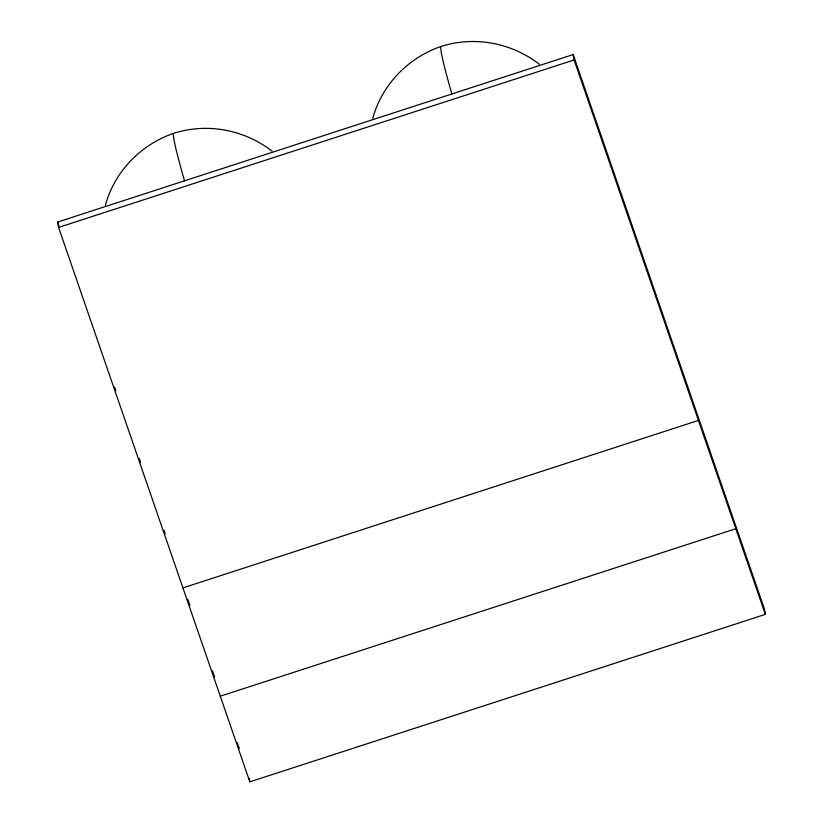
<?xml version="1.0" encoding="UTF-8"?>
<svg xmlns="http://www.w3.org/2000/svg" width="823" height="823" viewBox="0 0 823 823"><rect width="100%" height="100%" fill="white"/><g stroke="black" fill="none" stroke-linecap="round" stroke-linejoin="round"><path stroke-width="1.23" d="M105.395 205.236C114.459 171.781 140.784 144.55 173.478 133.388C207.108 122.524 244.03 129.581 272.032 151.093M372.747 118.378C381.81 84.923 408.136 57.692 440.83 46.53C474.459 35.677 511.381 42.734 539.384 64.245M57.661 222.035L573.168 54.555L764.413 608.979L765.339 614.38L249.832 781.85L58.587 227.426L57.661 222.035L58.917 225.667M58.587 227.426L574.094 59.956L573.168 54.555M182.932 587.9L698.439 420.419M220.286 696.196L735.793 528.726M574.094 59.956L765.339 614.38M114.572 387.026L115.827 390.668M139.262 458.606L140.517 462.238M163.952 530.177L165.217 533.818M187.809 599.329L189.907 605.399M212.499 670.91L214.597 676.969M237.189 742.48L239.287 748.549M249.276 778.609L249.832 781.85M184.547 180.854A104.86 5.38 72 0 1 173.478 133.388M451.899 93.997A104.86 5.38 72 0 1 440.83 46.53"/></g></svg>
